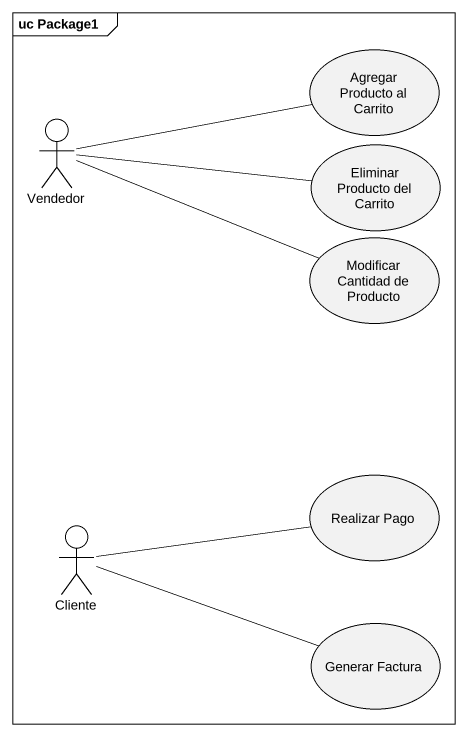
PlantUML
@startuml
mainframe uc Package1
usecase "Agregar Producto al Carrito" as Agregar_Producto_al_Carrito
actor Vendedor
usecase "Eliminar Producto del Carrito" as Eliminar_Producto_del
usecase "Modificar Cantidad de Producto" as Modificar_Cantidad_de
actor Cliente
usecase "Realizar Pago" as Realizar_Pago
usecase "Generar Factura" as Generar_Factura
Vendedor -right- Agregar_Producto_al_Carrito
Vendedor -right- Eliminar_Producto_del
Vendedor -right- Modificar_Cantidad_de
Cliente -right- Realizar_Pago
Cliente -right- Generar_Factura
@enduml
